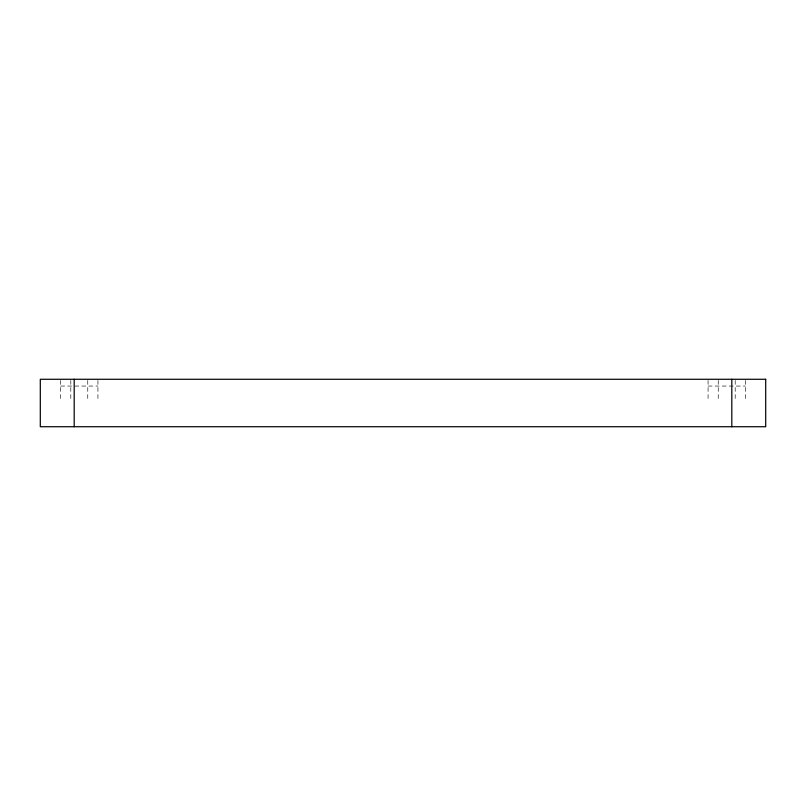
<?xml version="1.0" encoding="UTF-8"?>
<svg xmlns="http://www.w3.org/2000/svg" width="806" height="806" viewBox="0 0 806 806"><rect width="100%" height="100%" fill="white"/><g stroke="black" fill="none" stroke-linecap="round" stroke-linejoin="round"><path stroke-width="0.6" stroke-dasharray="4.03 3.02" d="M60.641 386.054L97.929 386.054M708.071 386.054L745.359 386.054M745.359 380.402L745.359 399.615M735.193 380.402L735.193 399.615M718.247 380.402L718.247 399.615M708.071 380.402L708.071 399.615M97.929 380.402L97.929 399.615M87.753 380.402L87.753 399.615M70.807 380.402L70.807 399.615M60.641 380.402L60.641 399.615"/><path stroke-width="1.21" d="M731.808 379.273L731.808 426.727M74.192 379.273L74.192 426.727M765.7 379.273L40.3 379.273L40.3 426.727L765.7 426.727L765.7 379.273"/></g></svg>
